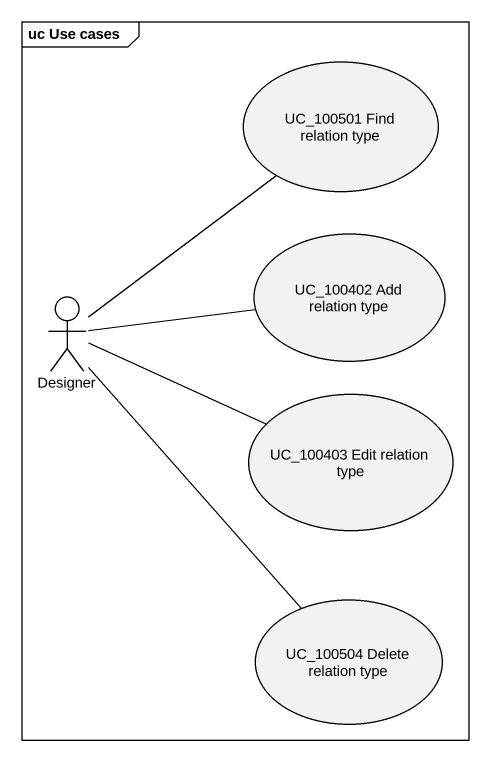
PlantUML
@startuml
mainframe uc Use cases
usecase "UC_100501 Find relation type" as UC_100501_Find_relation_type
usecase "UC_100402 Add relation type" as UC_100402_Add_relation_type
actor Designer
usecase "UC_100403 Edit relation type" as UC_100403_Edit_relation_type
usecase "UC_100504 Delete relation type" as UC_100504_Delete_relation
Designer -up- UC_100501_Find_relation_type
Designer -right- UC_100402_Add_relation_type
Designer -right- UC_100403_Edit_relation_type
Designer -- UC_100504_Delete_relation
@enduml
